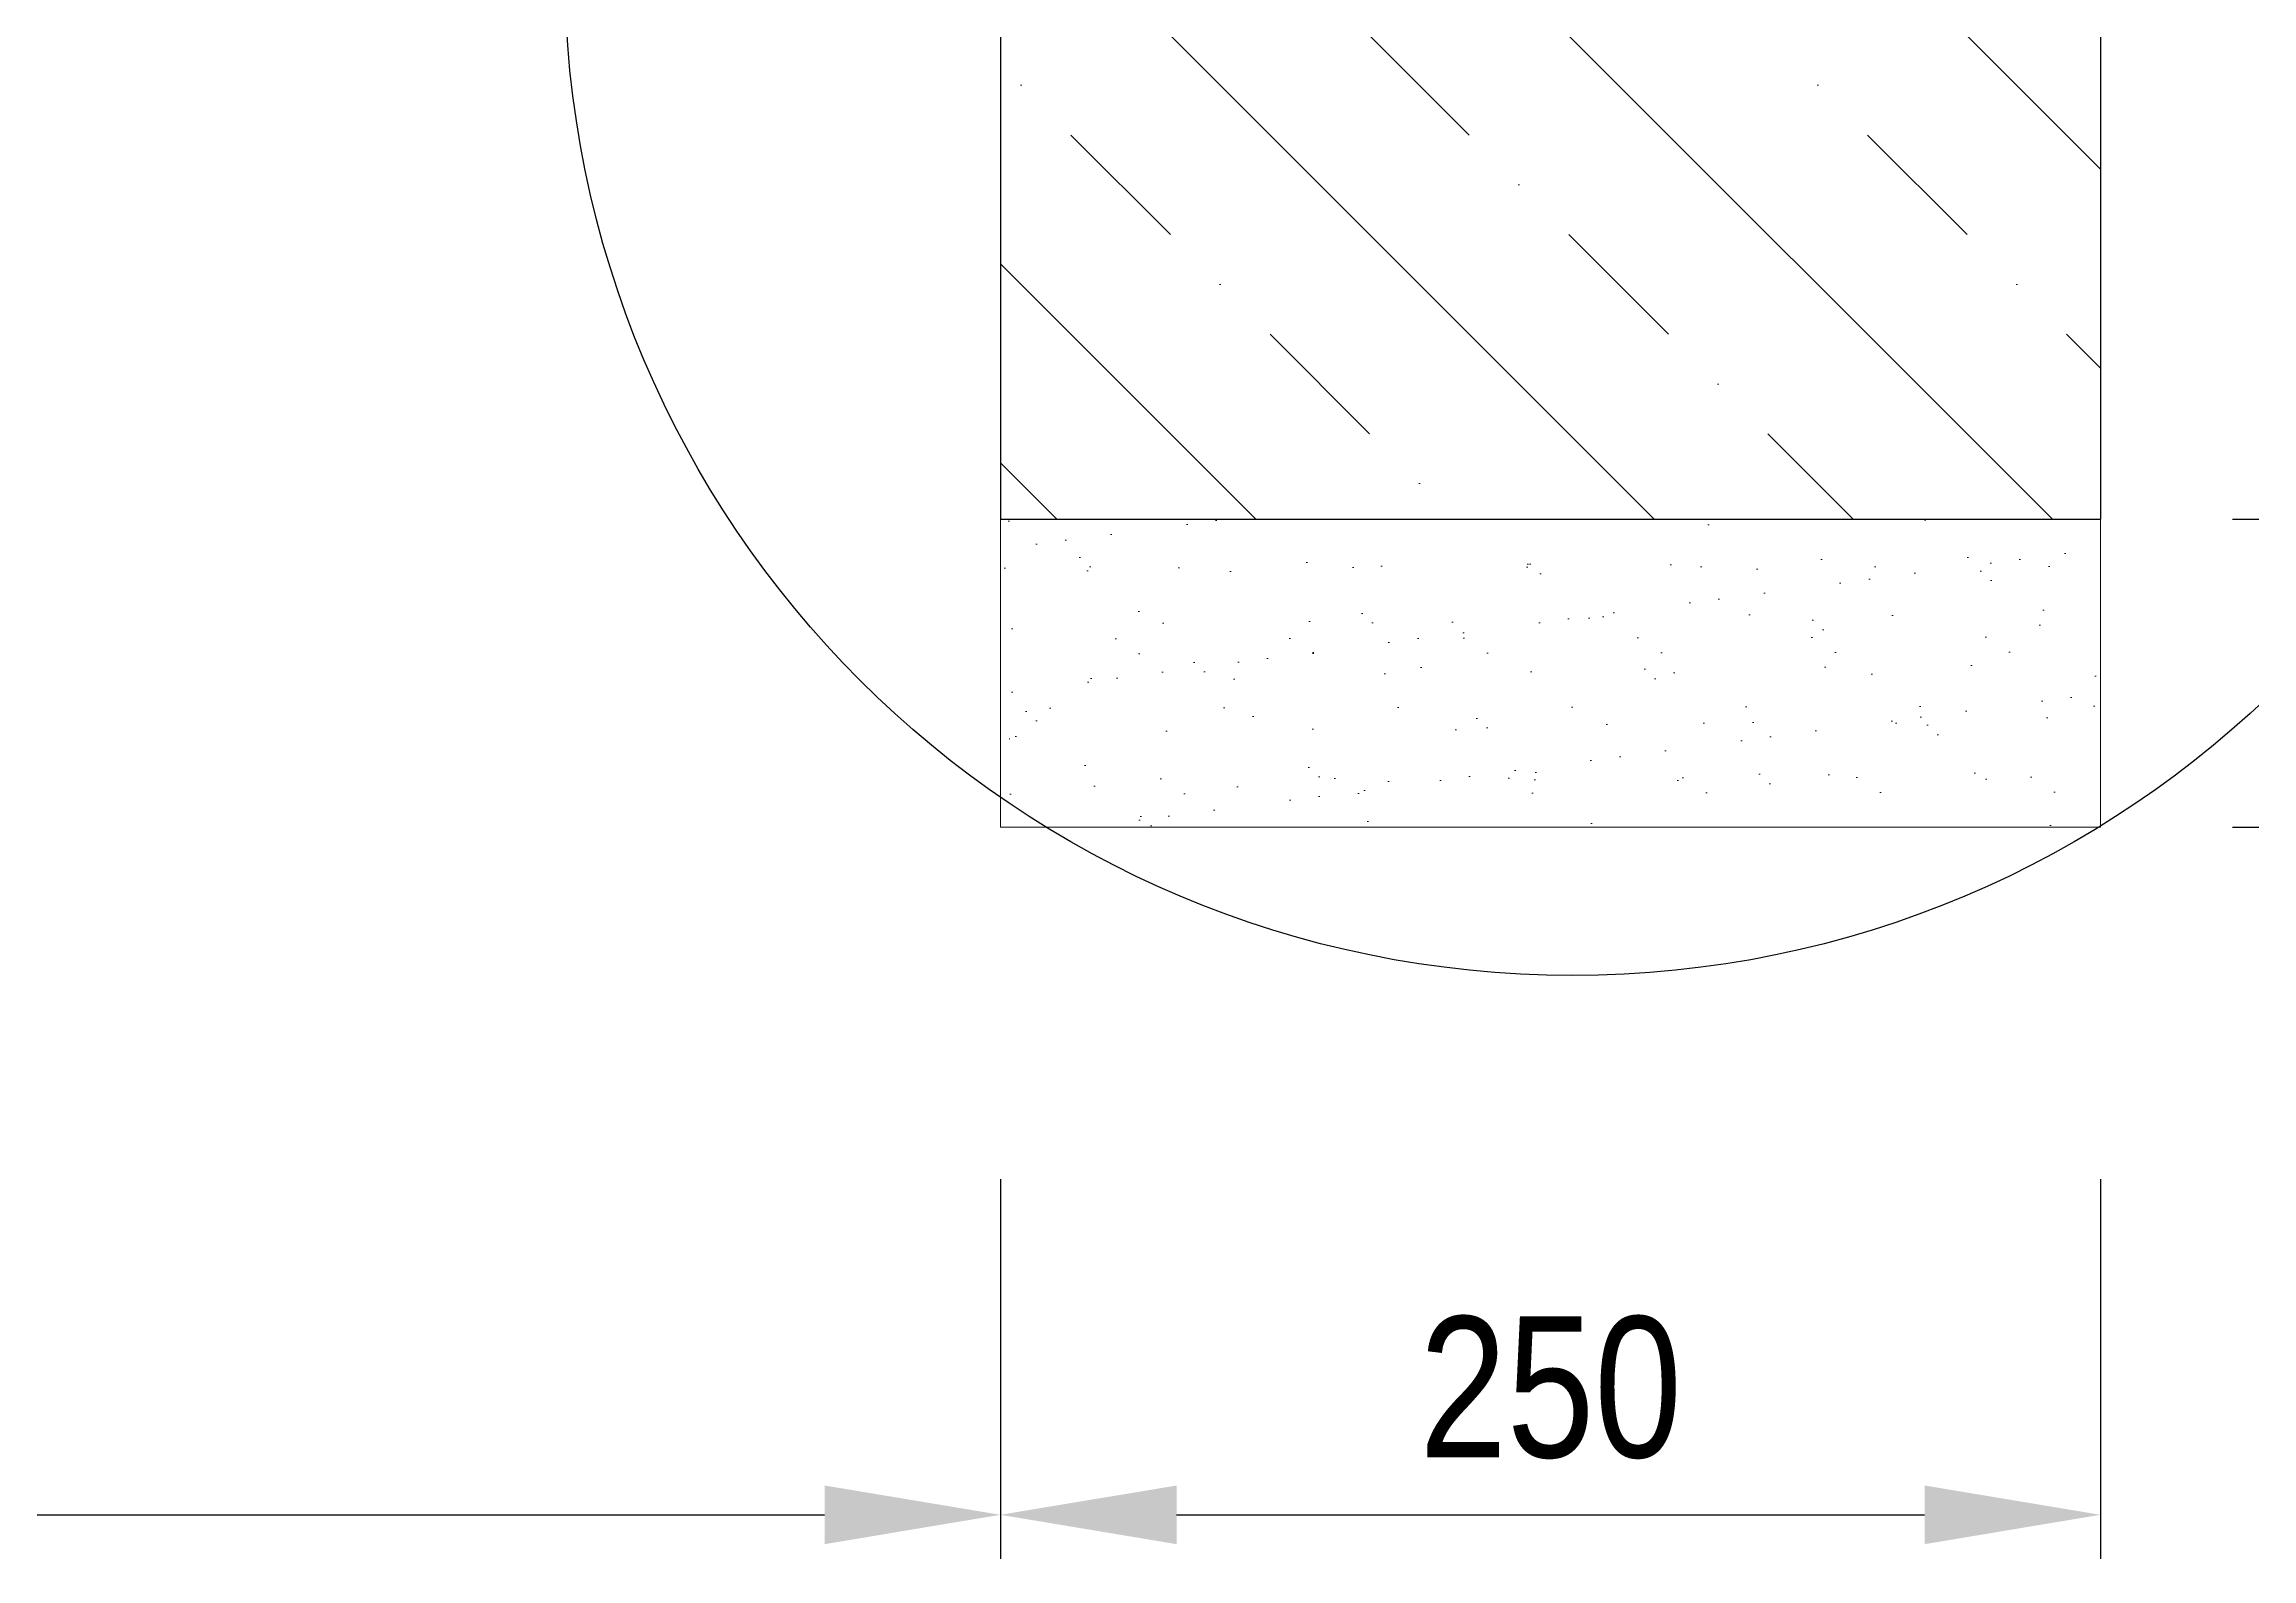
# Model space of a CAD drawing. Header units: millimetres. Extents: x 11004 to 31904, y 3085 to 7285.
# Drawn here: x 14037 to 14538, y 5074 to 5418 of the extents above; entities that cross this region are included whole.
import ezdxf

# ---------------------------------------------------------------- set-up
doc = ezdxf.new("R2010")
doc.units = ezdxf.units.MM
doc.header["$LTSCALE"] = 0.3
doc.layers.add('SRAFY', color=251, linetype='Continuous', lineweight=13)
doc.styles.add('SEACAD_Arial', font='arial.ttf', dxfattribs={"width": 0.8})
doc.dimstyles.new('ISO-25', dxfattribs={"dimtxt": 1.6, "dimasz": 2, "dimexe": 0.5, "dimexo": 1.5, "dimtad": 1, "dimdec": 0, "dimtxsty": 'SEACAD_Arial', "dimcen": 2, "dimadec": 0, "dimazin": 0, "dimtfac": 1, "dimtdec": 0, "dimtmove": 0, "dimatfit": 3, "dimfxl": 1, "dimarcsym": 0})

# ---------------------------------------------------------------- blocks, each defined once
blk = doc.blocks.new('*D137')
at = {"color": 0, "lineweight": -2, "transparency": 16777216}
for p, q in [((14533.99, 5560.01), (14721.94, 5560.01)), ((14711.94, 5520.01), (14711.94, 5350.02)), ((14533.97, 5310.02), (14721.94, 5310.02))]:
    blk.add_line(p, q, dxfattribs=at)
at = {"color": 0, "transparency": 16777216}
for points in [[(14705.27, 5520.01), (14718.6, 5520.01), (14711.94, 5560.01)], [(14705.27, 5350.02), (14718.6, 5350.02), (14711.94, 5310.02)]]:
    blk.add_solid(points, dxfattribs=at)
at = {"layer": 'Defpoints', "color": 0, "transparency": 16777216}
for p in [(14503.99, 5560.01), (14503.97, 5310.02), (14711.94, 5310.02)]:
    blk.add_point(p, dxfattribs=at)
at = {"color": 0, "transparency": 16777216, "insert": (14683.1, 5435.02), "char_height": 32, "attachment_point": 5, "rotation": 90, "style": 'SEACAD_Arial'}
blk.add_mtext('250', dxfattribs=at)
blk = doc.blocks.new('*D138')
at = {"color": 0, "lineweight": -2, "transparency": 16777216}
for p, q in [((14709.94, 5350.02), (14709.94, 5390.02)), ((14533.97, 5310.02), (14719.94, 5310.02)), ((14709.94, 5310.02), (14709.94, 5240.02)), ((14533.97, 5240.02), (14719.94, 5240.02)), ((14709.94, 5200.02), (14709.94, 5160.02))]:
    blk.add_line(p, q, dxfattribs=at)
at = {"color": 0, "transparency": 16777216}
for points in [[(14703.27, 5350.02), (14716.6, 5350.02), (14709.94, 5310.02)], [(14703.27, 5200.02), (14716.6, 5200.02), (14709.94, 5240.02)]]:
    blk.add_solid(points, dxfattribs=at)
at = {"layer": 'Defpoints', "color": 0, "transparency": 16777216}
for p in [(14503.97, 5310.02), (14503.97, 5240.02), (14709.94, 5240.02)]:
    blk.add_point(p, dxfattribs=at)
at = {"color": 0, "transparency": 16777216, "insert": (14681.1, 5275.02), "char_height": 32, "attachment_point": 5, "rotation": 90, "style": 'SEACAD_Arial'}
blk.add_mtext('70', dxfattribs=at)
blk = doc.blocks.new('*D140')
at = {"color": 0, "lineweight": -2, "transparency": 16777216}
for p, q in [((14253.99, 5160.1), (14253.99, 5073.82)), ((14503.97, 5160.11), (14503.97, 5073.82)), ((14293.99, 5083.82), (14463.97, 5083.82))]:
    blk.add_line(p, q, dxfattribs=at)
at = {"color": 0, "transparency": 16777216}
for points in [[(14293.99, 5090.48), (14293.99, 5077.15), (14253.99, 5083.82)], [(14463.97, 5090.48), (14463.97, 5077.15), (14503.97, 5083.82)]]:
    blk.add_solid(points, dxfattribs=at)
at = {"layer": 'Defpoints', "color": 0, "transparency": 16777216}
for p in [(14253.99, 5190.1), (14503.97, 5190.11), (14503.97, 5083.82)]:
    blk.add_point(p, dxfattribs=at)
at = {"color": 0, "transparency": 16777216, "insert": (14378.98, 5112.65), "char_height": 32, "attachment_point": 5, "style": 'SEACAD_Arial'}
blk.add_mtext('250', dxfattribs=at)
blk = doc.blocks.new('*D141')
at = {"color": 0, "lineweight": -2, "transparency": 16777216}
for p, q in [((12753.98, 5160.12), (12753.98, 5073.82)), ((14253.99, 5160.1), (14253.99, 5073.82)), ((12793.98, 5083.82), (14213.99, 5083.82))]:
    blk.add_line(p, q, dxfattribs=at)
at = {"color": 0, "transparency": 16777216}
for points in [[(12793.98, 5090.48), (12793.98, 5077.15), (12753.98, 5083.82)], [(14213.99, 5090.48), (14213.99, 5077.15), (14253.99, 5083.82)]]:
    blk.add_solid(points, dxfattribs=at)
at = {"layer": 'Defpoints', "color": 0, "transparency": 16777216}
for p in [(12753.98, 5190.12), (14253.99, 5190.1), (14253.99, 5083.82)]:
    blk.add_point(p, dxfattribs=at)
at = {"color": 0, "transparency": 16777216, "insert": (13503.98, 5112.65), "char_height": 32, "attachment_point": 5, "style": 'SEACAD_Arial'}
blk.add_mtext('1500', dxfattribs=at)

msp = doc.modelspace()

# ---------------------------------------------------------------- hatches: boundary and pattern name
at = {"layer": 'SRAFY'}
h = msp.add_hatch(dxfattribs=at)
h.set_pattern_fill('BETON-PROSTY', color=256, scale=0.8, angle=90)
h.set_pattern_definition([(135, (5535.75, 781.264), (-45.25483, -45.25483), []), (135, (5535.75, 826.52), (-67.88225, -22.6274), [32, -16, 0, -16])])
h.paths.add_polyline_path([(14503.95, 5560.01), (14253.96, 5560.01), (14253.97, 5310.03), (14503.98, 5310.02)])
h = msp.add_hatch(dxfattribs=at)
h.set_pattern_fill('AR-SAND', color=256, scale=0.5)
h.set_pattern_definition([(37.5, (6131.412, 781.262), (-0.800016, 24.47066), [0, -19.304, 0, -21.59, 0, -20.6375]), (7.5, (6131.412, 781.262), (22.47616, 35.84126), [0, -10.414, 0, -17.399, 0, -6.6675]), (327.5, (6115.791, 781.262), (39.54962, 0.07186), [0, -6.35, 0, -22.86, 0, -29.845]), (317.5, (6115.79, 781.262), (38.17782, 11.14647), [0, -3.175, 0, -14.986, 0, -17.145])])
h.paths.add_polyline_path([(14253.97, 5310.02), (14503.98, 5310.05), (14503.98, 5240.02), (14253.99, 5240.01)])

# ---------------------------------------------------------------- linework, layer by layer
msp.add_lwpolyline([(14253.97, 5310.02), (14503.99, 5310.02), (14503.99, 5560.01), (14253.95, 5560.01)], close=True)
msp.add_circle((14383.95, 5435.38), 229.01)
at = {"color": 7, "linetype": 'Continuous'}
msp.add_circle((14255.98, 5260.11), 0.01, dxfattribs=at)
msp.add_circle((14255.98, 5260.11), 0.01, dxfattribs=at)
at = {"layer": 'SRAFY'}
for p, q in [((14253.99, 5310.02), (14253.99, 5240.02)), ((14503.97, 5310.02), (14503.97, 5240.02)), ((14253.99, 5240.02), (14503.97, 5240.02))]:
    msp.add_line(p, q, dxfattribs=at)

# ---------------------------------------------------------------- dimensions: what is measured, and where the dimension line sits
for base, p1, p2, override, picture, middle in [((14711.94, 5310.02), (14503.99, 5560.01), (14503.97, 5310.02), {"dimscale": 0}, '*D137', (14683.1, 5435.02)), ((14709.94, 5240.02), (14503.97, 5310.02), (14503.97, 5240.02), {"dimscale": 0, "dimtmove": 1}, '*D138', (14681.1, 5275.02))]:
    dim = msp.add_linear_dim(base=base, p1=p1, p2=p2, angle=90, dimstyle='ISO-25', override=override)
    dim.commit()
    dim.dimension.update_dxf_attribs({"geometry": picture, "text_midpoint": middle})
for base, p1, p2, picture, middle in [((14253.99, 5083.82), (12753.98, 5190.12), (14253.99, 5190.1), '*D141', (13503.98, 5112.65)), ((14503.97, 5083.82), (14253.99, 5190.1), (14503.97, 5190.11), '*D140', (14378.98, 5112.65))]:
    dim = msp.add_linear_dim(base=base, p1=p1, p2=p2, dimstyle='ISO-25', override={"dimscale": 0, "dimtix": 0, "dimtofl": 1, "dimtmove": 0, "dimatfit": 3})
    dim.commit()
    dim.dimension.update_dxf_attribs({"geometry": picture, "text_midpoint": middle})

doc.saveas('drawing.dxf')
